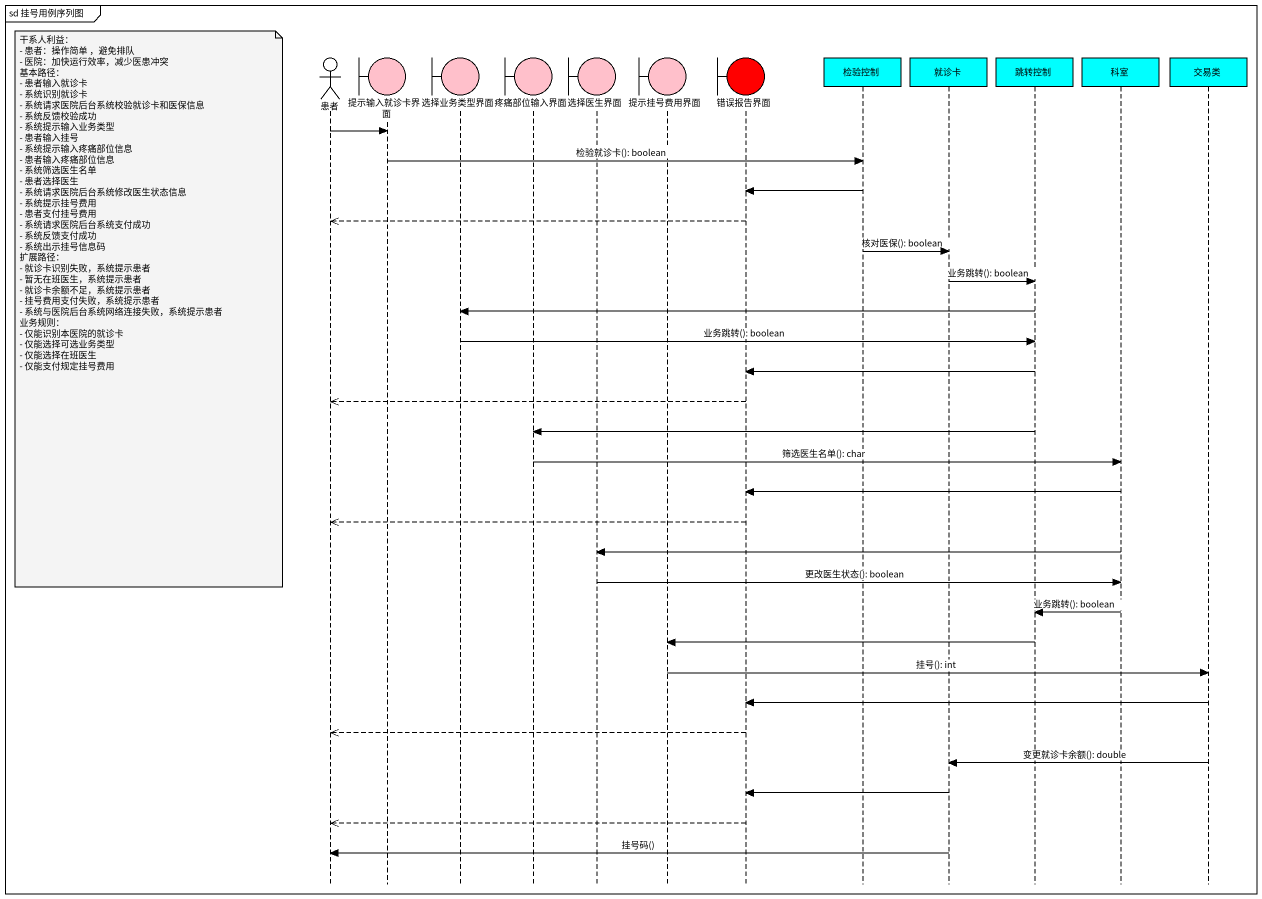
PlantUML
@startuml
mainframe sd 挂号用例序列图
hide footbox
actor 患者
boundary 提示输入就诊卡界面 #FFC0CB
boundary 选择业务类型界面 #FFC0CB
boundary 疼痛部位输入界面 #FFC0CB
boundary 选择医生界面 #FFC0CB
boundary 提示挂号费用界面 #FFC0CB
boundary 错误报告界面 #FF0000
participant 检验控制 #00FFFF
participant 就诊卡 #00FFFF
participant 跳转控制 #00FFFF
participant 科室 #00FFFF
participant 交易类 #00FFFF

患者 -> 提示输入就诊卡界面
提示输入就诊卡界面 -> 检验控制 : 检验就诊卡(): boolean
检验控制 -> 错误报告界面
错误报告界面 -->> 患者
检验控制 -> 就诊卡 : 核对医保(): boolean
就诊卡 -> 跳转控制 : 业务跳转(): boolean
note left of 患者
  干系人利益：
  - 患者：操作简单 ，避免排队
  - 医院：加快运行效率，减少医患冲突
  基本路径：
  - 患者输入就诊卡
  - 系统识别就诊卡
  - 系统请求医院后台系统校验就诊卡和医保信息
  - 系统反馈校验成功
  - 系统提示输入业务类型
  - 患者输入挂号
  - 系统提示输入疼痛部位信息
  - 患者输入疼痛部位信息
  - 系统筛选医生名单
  - 患者选择医生
  - 系统请求医院后台系统修改医生状态信息
  - 系统提示挂号费用
  - 患者支付挂号费用
  - 系统请求医院后台系统支付成功
  - 系统反馈支付成功
  - 系统出示挂号信息码
  扩展路径：
  - 就诊卡识别失败，系统提示患者
  - 暂无在班医生，系统提示患者
  - 就诊卡余额不足，系统提示患者
  - 挂号费用支付失败，系统提示患者
  - 系统与医院后台系统网络连接失败，系统提示患者
  业务规则：
  - 仅能识别本医院的就诊卡
  - 仅能选择可选业务类型
  - 仅能选择在班医生
  - 仅能支付规定挂号费用
end note
跳转控制 -> 选择业务类型界面
选择业务类型界面 -> 跳转控制 : 业务跳转(): boolean
跳转控制 -> 错误报告界面
错误报告界面 -->> 患者
跳转控制 -> 疼痛部位输入界面
疼痛部位输入界面 -> 科室 : 筛选医生名单(): char
科室 -> 错误报告界面
错误报告界面 -->> 患者
科室 -> 选择医生界面
选择医生界面 -> 科室 : 更改医生状态(): boolean
科室 -> 跳转控制 : 业务跳转(): boolean
跳转控制 -> 提示挂号费用界面
提示挂号费用界面 -> 交易类 : 挂号(): int
交易类 -> 错误报告界面
错误报告界面 -->> 患者
交易类 -> 就诊卡 : 变更就诊卡余额(): double
就诊卡 -> 错误报告界面
错误报告界面 -->> 患者
就诊卡 -> 患者 : 挂号码()
@enduml
